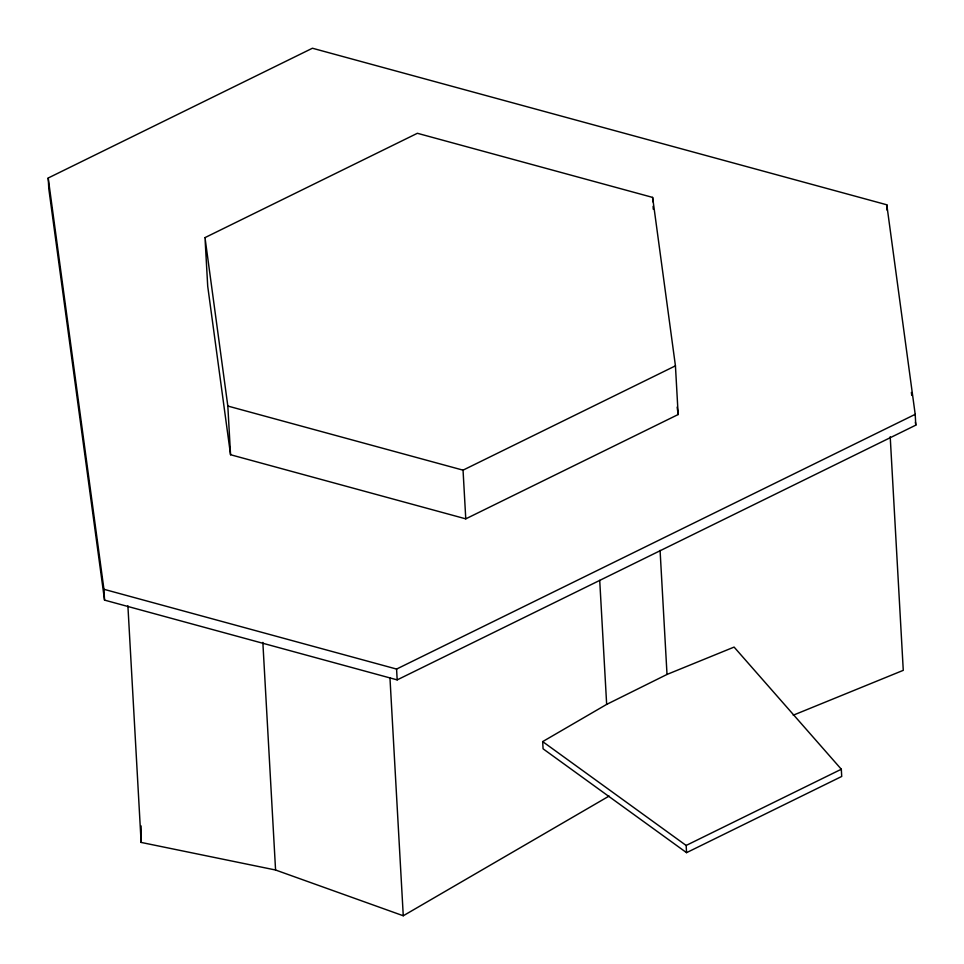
<?xml version="1.0" encoding="UTF-8"?>
<svg xmlns="http://www.w3.org/2000/svg" width="964" height="964" viewBox="0 0 964 964"><rect width="100%" height="100%" fill="white"/><g stroke="black" fill="none" stroke-linecap="round" stroke-linejoin="round"><path stroke-width="1.45" d="M542.672 741.605L606.657 704.395L667.016 674.439L734.098 647.085L841.319 769.236L841.717 776.454L686.561 852.658L543.081 748.811L542.672 741.605L686.151 845.452L686.561 852.658M127.899 605.826L141.13 842.428L275.571 870.01L403.265 915.764L609.103 796.059M48.2 178.015L312.432 48.236L886.796 204.79L915.198 414.339L915.8 425.148L397.18 679.885L104.546 600.114L48.803 188.836L48.2 178.015L103.943 589.293L104.546 600.114M204.995 237.614L417.388 133.285L652.616 197.403L675.439 365.838L678.162 414.532L465.769 518.849L230.553 454.731L207.718 286.296L204.995 237.614L227.829 406.049L230.553 454.731M227.829 406.049L463.045 470.155L675.439 365.838M103.943 589.293L396.578 669.064L915.198 414.339M686.151 845.452L841.319 769.236M793.227 715.204L903.268 670.341L890.206 436.74M911.366 392.456L911.775 395.433M915.402 422.184L915.8 425.148M677.15 407.073L678.162 414.532M886.796 204.79L887.097 210.2M652.616 197.403L652.857 201.825M653.11 206.26L653.267 209.212M660.075 550.396L667.016 674.439M599.716 580.352L606.657 704.395M463.045 470.155L465.769 518.849M396.578 669.064L397.18 679.885M389.95 677.68L403.265 915.764M262.847 642.398L275.571 870.01M141.106 825.919L141.13 842.428"/></g></svg>
